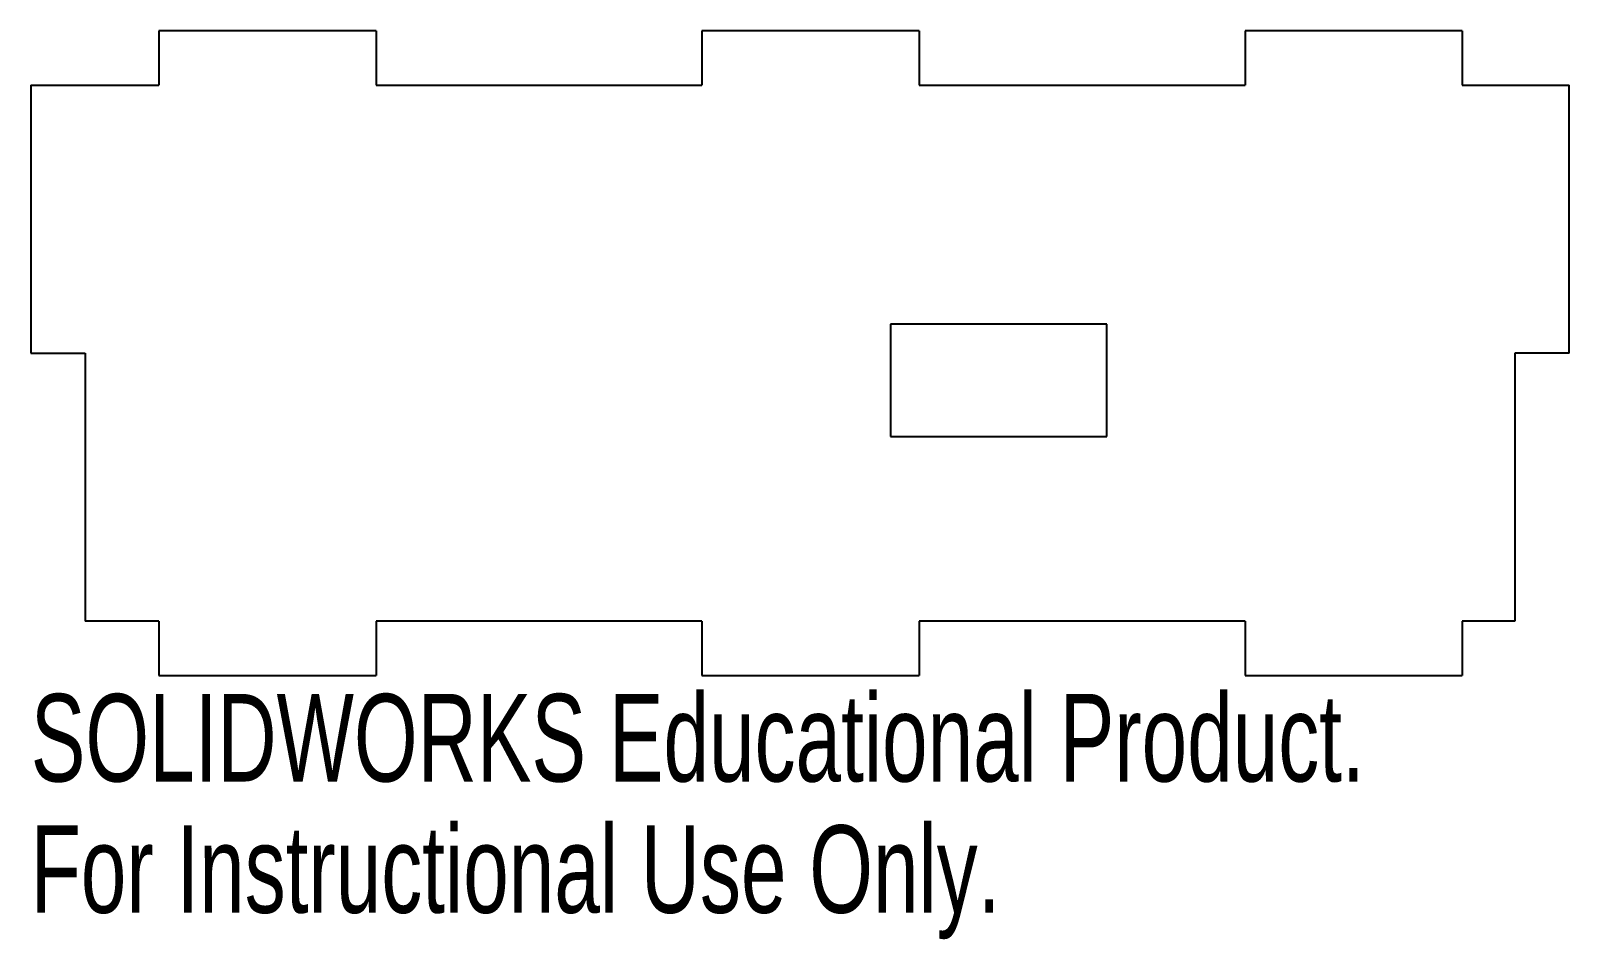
# Model space of a CAD drawing. Header units: millimetres. Extents: x -0.8 to 84.1, y -14.6 to 35.6.
import ezdxf

# ---------------------------------------------------------------- set-up
doc = ezdxf.new("R2010")
doc.units = ezdxf.units.MM
doc.styles.add('SLDTEXTSTYLE0', font='TXT', dxfattribs={"width": 0.7})

msp = doc.modelspace()

# ---------------------------------------------------------------- linework, layer by layer
at = {"color": 7, "linetype": 'Continuous', "lineweight": 25}
for p, q in [((18.244, 35.6), (6.244, 35.6)), ((6.244, 35.6), (6.244, 32.6)), ((18.244, 35.6), (18.244, 32.6)), ((48.244, 35.6), (36.244, 35.6)), ((36.244, 35.6), (36.244, 32.6)), ((48.244, 35.6), (48.244, 32.6)), ((78.244, 35.6), (66.244, 35.6)), ((66.244, 35.6), (66.244, 32.6)), ((78.244, 35.6), (78.244, 32.6)), ((-0.825, 32.6), (6.244, 32.6)), ((-0.825, 32.6), (-0.825, 17.8)), ((18.244, 32.6), (36.244, 32.6)), ((48.244, 32.6), (66.244, 32.6)), ((78.244, 32.6), (84.15, 32.6)), ((84.15, 17.8), (84.15, 32.6)), ((46.666, 19.4), (46.666, 13.2)), ((58.605, 19.4), (46.666, 19.4)), ((58.605, 13.2), (58.605, 19.4)), ((-0.825, 17.8), (2.175, 17.8)), ((2.175, 17.8), (2.175, 3)), ((81.15, 17.8), (81.15, 3)), ((84.15, 17.8), (81.15, 17.8)), ((46.666, 13.2), (58.605, 13.2)), ((6.244, 3), (2.175, 3)), ((6.244, 3), (6.244, 0)), ((36.244, 3), (18.244, 3)), ((18.244, 3), (18.244, 0)), ((36.244, 3), (36.244, 0)), ((48.244, 3), (48.244, 0)), ((66.244, 3), (48.244, 3)), ((66.244, 3), (66.244, 0)), ((78.244, 3), (78.244, 0)), ((81.15, 3), (78.244, 3)), ((6.244, 0), (18.244, 0)), ((36.244, 0), (48.244, 0)), ((66.244, 0), (78.244, 0))]:
    msp.add_line(p, q, dxfattribs=at)

# ---------------------------------------------------------------- texts
at = {"color": 7, "linetype": 'Continuous', "char_height": 4.83362, "attachment_point": 1, "style": 'SLDTEXTSTYLE0'}
for s, insert in [('SOLIDWORKS Educational Product.', (-0.825, -1.02)), ('For Instructional Use Only.', (-0.825, -8.27))]:
    msp.add_mtext(s, dxfattribs=dict(at, insert=insert))

doc.saveas('drawing.dxf')
